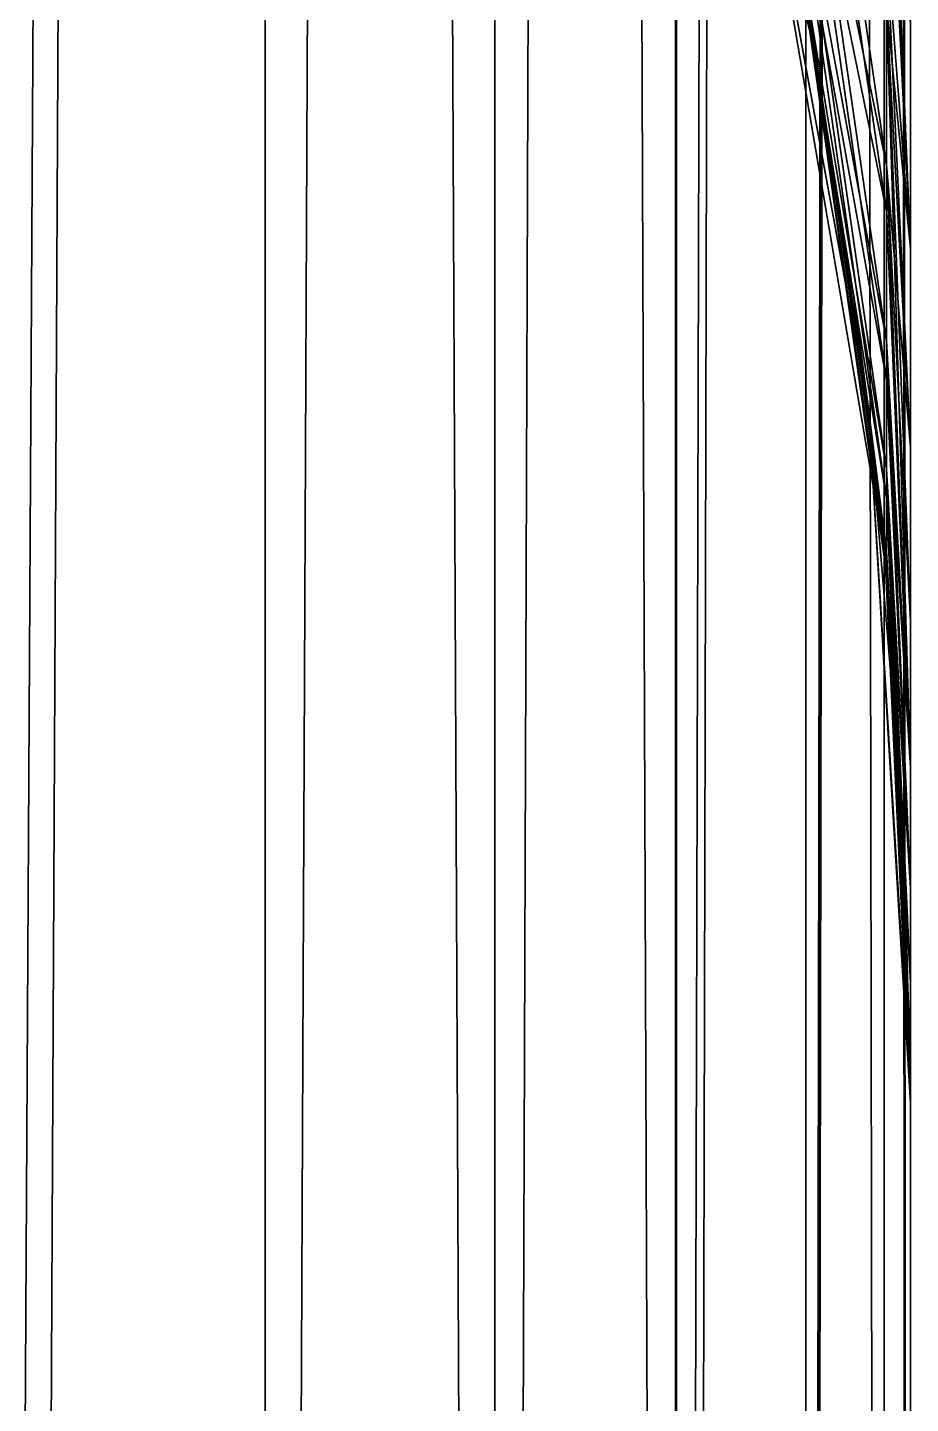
# Model space of a CAD drawing. Extents: x 207 to 387, y 94 to 160.
# Drawn here: x 340.9199 to 340.9543, y 156.1906 to 156.2444 of the extents above; entities that cross this region are included whole.
import ezdxf

# ---------------------------------------------------------------- set-up
doc = ezdxf.new("R2010")
doc.units = 0
doc.header["$LTSCALE"] = 2.54
doc.layers.get('0').update_dxf_attribs({"color": 13, "linetype": 'CONTINUOUS'})

# ---------------------------------------------------------------- blocks, each defined once
blk = doc.blocks.new('SP_05_ALTFIELD_CREDENZA_DW')
at = {"color": 0}
for p, q in [((45.739491, 3.937504, 75.600001), (45.739491, 1.968753, 75.600001)), ((45.739491, 3.937504, 75.600001), (45.739491, 1.968753, 75.600001)), ((45.739491, 3.937504, 80.775002), (45.739491, 1.687503, 80.775002)), ((45.739491, 3.937504, 80.775002), (45.739491, 1.687503, 80.775002)), ((45.748609, 3.937504, 75.53661), (45.748678, 1.811498, 75.53638)), ((45.748609, 3.937504, 75.53661), (45.748678, 1.811498, 75.53638)), ((45.740521, 3.813502, 75.578533), (45.740521, 2.061753, 75.578533)), ((45.740521, 3.813502, 75.578533), (45.740521, 2.061753, 75.578533)), ((45.740521, 1.811498, 80.79647), (45.740521, 3.813502, 80.79647)), ((45.740521, 1.811498, 80.79647), (45.740521, 3.813502, 80.79647)), ((45.743583, 3.813502, 75.557261), (45.743583, 1.811498, 75.557261)), ((45.743583, 3.813502, 75.557261), (45.743583, 1.811498, 75.557261)), ((45.743583, 1.811498, 80.817742), (45.743583, 3.813502, 80.817742)), ((45.743583, 1.811498, 80.817742), (45.743583, 3.813502, 80.817742)), ((45.748609, 1.687503, 80.838393), (45.748678, 3.813502, 80.838623)), ((45.748609, 1.687503, 80.838393), (45.748678, 3.813502, 80.838623)), ((45.755723, 3.813502, 75.51608), (45.755723, 1.811498, 75.51608)), ((45.755723, 3.813502, 75.51608), (45.755723, 1.811498, 75.51608)), ((45.755723, 1.811498, 80.858923), (45.755723, 3.813502, 80.858923)), ((45.755723, 1.811498, 80.858923), (45.755723, 3.813502, 80.858923)), ((45.764691, 3.813502, 75.496545), (45.764691, 1.811498, 75.496545)), ((45.764691, 3.813502, 75.496545), (45.764691, 1.811498, 75.496545)), ((45.764691, 1.811498, 80.878458), (45.764691, 3.813502, 80.878458)), ((45.764691, 1.811498, 80.878458), (45.764691, 3.813502, 80.878458)), ((45.739491, 3.486975, 79.791262), (45.739491, 3.487503, 79.762502)), ((45.739491, 3.487503, 79.762502), (45.739491, 3.487503, 79.565627)), ((45.739491, 3.487503, 79.565627), (45.739491, 3.487503, 76.809376)), ((45.739491, 3.487503, 76.809376), (45.739491, 3.487503, 76.612501)), ((45.739491, 3.487503, 76.612501), (45.739491, 3.486975, 76.583741)), ((45.739491, 3.486975, 79.791262), (45.739491, 3.487503, 79.762502)), ((45.741125, 3.460381, 79.762502), (45.739491, 3.487503, 79.762502)), ((45.739491, 3.487503, 76.809376), (45.739738, 3.476998, 76.74272)), ((45.739738, 3.476998, 76.67705), (45.739491, 3.487503, 76.612501)), ((45.739491, 3.487503, 76.809376), (45.739491, 3.487503, 76.612501)), ((45.740466, 3.46652, 76.874065), (45.739491, 3.487503, 76.809376)), ((45.739491, 3.487503, 76.809376), (45.739738, 3.476998, 76.74272)), ((45.739738, 3.476998, 76.67705), (45.739491, 3.487503, 76.612501)), ((45.741125, 3.460381, 76.612501), (45.739491, 3.487503, 76.612501)), ((45.739491, 3.487503, 79.565627), (45.739738, 3.476998, 79.632283)), ((45.740466, 3.46652, 79.500938), (45.739491, 3.487503, 79.565627)), ((45.740466, 3.46652, 76.874065), (45.739491, 3.487503, 76.809376)), ((45.739491, 3.487503, 79.565627), (45.739491, 3.487503, 76.809376)), ((45.740466, 3.46652, 79.500938), (45.739491, 3.487503, 79.565627)), ((45.739491, 3.487503, 79.565627), (45.739738, 3.476998, 79.632283)), ((45.739491, 3.487503, 79.762502), (45.739491, 3.487503, 79.565627)), ((45.739491, 3.487503, 79.762502), (45.739738, 3.476998, 79.697953)), ((45.741125, 3.460381, 79.762502), (45.739491, 3.487503, 79.762502)), ((45.739491, 3.487503, 79.762502), (45.739738, 3.476998, 79.697953)), ((45.739491, 3.487503, 76.612501), (45.740424, 3.466444, 76.582032)), ((45.739491, 3.487503, 76.612501), (45.739491, 3.486975, 76.583741)), ((45.741125, 3.460381, 76.612501), (45.739491, 3.487503, 76.612501)), ((45.739491, 3.487503, 76.612501), (45.740424, 3.466444, 76.582032)), ((45.739491, 3.485402, 79.819984), (45.739491, 3.486975, 79.791262)), ((45.739491, 3.486975, 76.583741), (45.739491, 3.485402, 76.555019)), ((45.739491, 3.486975, 79.791262), (45.740424, 3.46595, 79.803594)), ((45.741125, 3.460381, 79.762502), (45.739491, 3.486975, 79.791262)), ((45.741125, 3.460381, 79.762502), (45.739491, 3.486975, 79.791262)), ((45.739491, 3.485402, 79.819984), (45.739491, 3.486975, 79.791262)), ((45.739491, 3.486975, 79.791262), (45.740424, 3.46595, 79.803594)), ((45.739491, 3.486975, 76.583741), (45.739491, 3.485402, 76.555019)), ((45.739491, 3.486975, 76.583741), (45.740424, 3.466444, 76.582032)), ((45.739491, 3.486975, 76.583741), (45.740424, 3.466444, 76.582032)), ((45.739491, 3.482779, 79.848631), (45.739491, 3.485402, 79.819984)), ((45.739491, 3.485402, 76.555019), (45.739491, 3.482779, 76.526372)), ((45.739491, 3.482779, 79.848631), (45.739491, 3.485402, 79.819984)), ((45.740424, 3.46595, 79.803594), (45.739491, 3.485402, 79.819984)), ((45.740424, 3.46595, 79.803594), (45.739491, 3.485402, 79.819984)), ((45.739491, 3.485402, 76.555019), (45.740424, 3.463876, 76.54281)), ((45.739491, 3.485402, 76.555019), (45.739491, 3.482779, 76.526372)), ((45.739491, 3.485402, 76.555019), (45.740424, 3.463876, 76.54281)), ((45.739491, 3.479106, 79.877161), (45.739491, 3.482779, 79.848631)), ((45.739491, 3.482779, 76.526372), (45.739491, 3.479106, 76.497842)), ((45.739491, 3.482779, 79.848631), (45.740424, 3.46595, 79.803594)), ((45.739491, 3.482779, 79.848631), (45.740424, 3.462722, 79.843876)), ((45.739491, 3.482779, 79.848631), (45.740424, 3.46595, 79.803594)), ((45.739491, 3.482779, 79.848631), (45.740424, 3.462722, 79.843876)), ((45.739491, 3.479106, 79.877161), (45.739491, 3.482779, 79.848631)), ((45.739491, 3.482779, 76.526372), (45.739491, 3.479106, 76.497842)), ((45.740424, 3.463876, 76.54281), (45.739491, 3.482779, 76.526372)), ((45.740424, 3.463876, 76.54281), (45.739491, 3.482779, 76.526372)), ((45.739491, 3.474402, 79.90554), (45.739491, 3.479106, 79.877161)), ((45.739491, 3.479106, 76.497842), (45.739491, 3.474402, 76.469463)), ((45.739491, 3.479106, 79.877161), (45.740424, 3.457724, 79.881768)), ((45.739491, 3.474402, 79.90554), (45.739491, 3.479106, 79.877161)), ((45.739491, 3.479106, 79.877161), (45.740424, 3.457724, 79.881768)), ((45.739491, 3.479106, 76.497842), (45.739491, 3.474402, 76.469463)), ((45.739491, 3.479106, 76.497842), (45.740424, 3.459262, 76.503445)), ((45.739491, 3.479106, 76.497842), (45.740424, 3.459262, 76.503445)), ((45.739738, 3.476998, 76.67705), (45.739738, 3.476998, 76.74272)), ((45.739738, 3.476998, 76.74272), (45.740466, 3.46652, 76.874065)), ((45.740466, 3.46652, 76.67705), (45.739738, 3.476998, 76.67705)), ((45.739738, 3.476998, 79.632283), (45.740466, 3.46652, 79.500938)), ((45.739738, 3.476998, 79.632283), (45.739738, 3.476998, 79.697953)), ((45.739738, 3.476998, 79.697953), (45.740466, 3.46652, 79.697953)), ((45.739738, 3.476998, 76.67705), (45.739738, 3.476998, 76.74272)), ((45.740466, 3.46652, 76.67705), (45.739738, 3.476998, 76.67705)), ((45.741125, 3.460381, 76.612501), (45.739738, 3.476998, 76.67705)), ((45.739738, 3.476998, 76.74272), (45.740466, 3.46652, 76.874065)), ((45.741125, 3.460381, 76.612501), (45.739738, 3.476998, 76.67705)), ((45.739738, 3.476998, 79.632283), (45.740466, 3.46652, 79.500938)), ((45.739738, 3.476998, 79.632283), (45.739738, 3.476998, 79.697953)), ((45.739738, 3.476998, 79.697953), (45.741125, 3.460381, 79.762502)), ((45.739738, 3.476998, 79.697953), (45.740466, 3.46652, 79.697953)), ((45.739738, 3.476998, 79.697953), (45.741125, 3.460381, 79.762502)), ((45.739491, 3.468662, 79.933727), (45.739491, 3.474402, 79.90554)), ((45.739491, 3.474402, 76.469463), (45.739491, 3.468662, 76.441276)), ((45.739491, 3.474402, 79.90554), (45.740424, 3.450843, 79.919362)), ((45.739491, 3.468662, 79.933727), (45.739491, 3.474402, 79.90554)), ((45.739491, 3.474402, 79.90554), (45.740424, 3.450843, 79.919362)), ((45.739491, 3.474402, 76.469463), (45.740424, 3.444636, 76.428422)), ((45.739491, 3.474402, 76.469463), (45.739491, 3.468662, 76.441276)), ((45.739491, 3.474402, 76.469463), (45.740424, 3.452677, 76.464715)), ((45.739491, 3.474402, 76.469463), (45.740424, 3.444636, 76.428422)), ((45.739491, 3.474402, 76.469463), (45.740424, 3.452677, 76.464715)), ((45.739491, 3.461892, 79.961687), (45.739491, 3.468662, 79.933727)), ((45.739491, 3.468662, 76.441276), (45.739491, 3.461892, 76.413316)), ((45.739491, 3.461892, 79.961687), (45.739491, 3.468662, 79.933727)), ((45.740424, 3.450843, 79.919362), (45.739491, 3.468662, 79.933727)), ((45.740424, 3.450843, 79.919362), (45.739491, 3.468662, 79.933727)), ((45.740424, 3.444636, 76.428422), (45.739491, 3.468662, 76.441276)), ((45.740424, 3.444636, 76.428422), (45.739491, 3.468662, 76.441276)), ((45.739491, 3.468662, 76.441276), (45.739491, 3.461892, 76.413316)), ((45.740466, 3.46652, 76.874065), (45.740466, 3.46652, 76.67705)), ((45.740466, 3.46652, 79.697953), (45.740466, 3.46652, 79.500938)), ((45.740466, 3.46652, 76.874065), (45.740466, 3.46652, 76.67705)), ((45.740466, 3.46652, 76.874065), (45.741702, 3.456048, 76.74272)), ((45.741702, 3.456048, 76.67705), (45.740466, 3.46652, 76.67705)), ((45.740466, 3.46652, 76.874065), (45.743418, 3.445646, 76.874065)), ((45.740466, 3.46652, 76.874065), (45.741702, 3.456048, 76.74272)), ((45.740466, 3.46652, 76.874065), (45.743418, 3.445646, 76.874065)), ((45.740466, 3.46652, 76.874065), (45.740466, 3.46652, 79.500938)), ((45.740466, 3.46652, 79.500938), (45.743418, 3.445646, 79.500938)), ((45.741702, 3.456048, 79.632283), (45.740466, 3.46652, 79.500938)), ((45.740466, 3.46652, 79.697953), (45.740466, 3.46652, 79.500938)), ((45.740466, 3.46652, 79.697953), (45.741702, 3.456048, 79.697953)), ((45.741702, 3.456048, 79.632283), (45.740466, 3.46652, 79.500938)), ((45.740466, 3.46652, 79.500938), (45.743418, 3.445646, 79.500938)), ((45.740466, 3.46652, 76.67705), (45.741125, 3.460381, 76.612501)), ((45.741702, 3.456048, 76.67705), (45.740466, 3.46652, 76.67705)), ((45.740466, 3.46652, 76.67705), (45.741125, 3.460381, 76.612501)), ((45.740466, 3.46652, 76.874065), (45.740466, 3.46652, 79.500938)), ((45.741125, 3.460381, 79.762502), (45.740466, 3.46652, 79.697953)), ((45.741125, 3.460381, 79.762502), (45.740466, 3.46652, 79.697953)), ((45.740466, 3.46652, 79.697953), (45.741702, 3.456048, 79.697953)), ((45.740424, 3.463876, 76.54281), (45.740424, 3.466444, 76.582032)), ((45.740424, 3.466444, 76.582032), (45.743707, 3.443565, 76.582941)), ((45.740424, 3.466444, 76.582032), (45.746027, 3.433657, 76.612501)), ((45.740424, 3.466444, 76.582032), (45.743707, 3.443565, 76.582941)), ((45.740424, 3.466444, 76.582032), (45.741125, 3.460381, 76.612501)), ((45.740424, 3.466444, 76.582032), (45.746027, 3.433657, 76.612501)), ((45.740424, 3.463876, 76.54281), (45.740424, 3.466444, 76.582032)), ((45.740424, 3.466444, 76.582032), (45.741125, 3.460381, 76.612501)), ((45.743707, 3.443084, 79.802368), (45.740424, 3.46595, 79.803594)), ((45.740424, 3.46595, 79.803594), (45.740424, 3.462722, 79.843876)), ((45.743707, 3.443084, 79.802368), (45.740424, 3.46595, 79.803594)), ((45.741125, 3.460381, 79.762502), (45.740424, 3.46595, 79.803594)), ((45.741125, 3.460381, 79.762502), (45.740424, 3.46595, 79.803594)), ((45.740424, 3.46595, 79.803594), (45.740424, 3.462722, 79.843876)), ((45.740424, 3.459262, 76.503445), (45.740424, 3.463876, 76.54281)), ((45.740424, 3.463876, 76.54281), (45.743707, 3.441073, 76.544891)), ((45.740424, 3.463876, 76.54281), (45.743707, 3.441073, 76.544891)), ((45.740424, 3.459262, 76.503445), (45.740424, 3.463876, 76.54281)), ((45.740424, 3.462722, 79.843876), (45.743707, 3.439953, 79.841445)), ((45.740424, 3.462722, 79.843876), (45.743707, 3.439953, 79.841445)), ((45.740424, 3.462722, 79.843876), (45.740424, 3.457724, 79.881768)), ((45.740424, 3.462722, 79.843876), (45.740424, 3.457724, 79.881768)), ((45.739491, 3.454112, 79.98938), (45.739491, 3.461892, 79.961687)), ((45.739491, 3.461892, 76.413316), (45.739491, 3.454112, 76.385623)), ((45.739491, 3.461892, 79.961687), (45.740424, 3.442096, 79.956568)), ((45.739491, 3.461892, 79.961687), (45.740424, 3.442096, 79.956568)), ((45.739491, 3.454112, 79.98938), (45.739491, 3.461892, 79.961687)), ((45.739491, 3.461892, 76.413316), (45.739491, 3.454112, 76.385623)), ((45.739491, 3.461892, 76.413316), (45.740424, 3.444636, 76.428422)), ((45.739491, 3.461892, 76.413316), (45.740424, 3.444636, 76.428422)), ((45.743707, 3.443084, 79.802368), (45.741125, 3.460381, 79.762502)), ((45.743707, 3.443084, 79.802368), (45.741125, 3.460381, 79.762502)), ((45.746027, 3.433657, 79.762502), (45.741125, 3.460381, 79.762502)), ((45.741125, 3.460381, 76.612501), (45.741702, 3.456048, 76.67705)), ((45.743418, 3.445646, 76.67705), (45.741125, 3.460381, 76.612501)), ((45.743418, 3.445646, 76.67705), (45.741125, 3.460381, 76.612501)), ((45.746027, 3.433657, 76.612501), (45.741125, 3.460381, 76.612501)), ((45.741125, 3.460381, 76.612501), (45.741702, 3.456048, 76.67705)), ((45.741125, 3.460381, 79.762502), (45.743418, 3.445646, 79.697953)), ((45.741702, 3.456048, 79.697953), (45.741125, 3.460381, 79.762502)), ((45.741702, 3.456048, 79.697953), (45.741125, 3.460381, 79.762502)), ((45.746027, 3.433657, 79.762502), (45.741125, 3.460381, 79.762502)), ((45.741125, 3.460381, 79.762502), (45.743418, 3.445646, 79.697953)), ((45.746027, 3.433657, 76.612501), (45.741125, 3.460381, 76.612501)), ((45.740424, 3.452677, 76.464715), (45.740424, 3.459262, 76.503445)), ((45.740424, 3.459262, 76.503445), (45.743707, 3.436589, 76.506703)), ((45.740424, 3.459262, 76.503445), (45.743707, 3.436589, 76.506703)), ((45.740424, 3.452677, 76.464715), (45.740424, 3.459262, 76.503445)), ((45.740424, 3.457724, 79.881768), (45.743707, 3.435099, 79.878205)), ((45.740424, 3.457724, 79.881768), (45.743707, 3.435099, 79.878205)), ((45.740424, 3.457724, 79.881768), (45.740424, 3.450843, 79.919362)), ((45.740424, 3.457724, 79.881768), (45.740424, 3.450843, 79.919362)), ((45.741702, 3.456048, 76.67705), (45.741702, 3.456048, 76.74272)), ((45.741702, 3.456048, 76.74272), (45.743418, 3.445646, 76.874065)), ((45.743418, 3.445646, 76.67705), (45.741702, 3.456048, 76.67705)), ((45.741702, 3.456048, 76.67705), (45.741702, 3.456048, 76.74272)), ((45.741702, 3.456048, 76.74272), (45.743418, 3.445646, 76.874065)), ((45.741702, 3.456048, 79.697953), (45.741702, 3.456048, 79.632283)), ((45.743418, 3.445646, 79.500938), (45.741702, 3.456048, 79.632283)), ((45.741702, 3.456048, 79.697953), (45.741702, 3.456048, 79.632283)), ((45.741702, 3.456048, 79.697953), (45.743418, 3.445646, 79.697953)), ((45.743418, 3.445646, 79.500938), (45.741702, 3.456048, 79.632283)), ((45.743418, 3.445646, 76.67705), (45.741702, 3.456048, 76.67705)), ((45.741702, 3.456048, 79.697953), (45.743418, 3.445646, 79.697953)), ((45.739491, 3.445323, 80.01677), (45.739491, 3.454112, 79.98938)), ((45.739491, 3.454112, 76.385623), (45.739491, 3.445323, 76.358233)), ((45.739491, 3.454112, 79.98938), (45.740424, 3.431508, 79.993293)), ((45.739491, 3.445323, 80.01677), (45.739491, 3.454112, 79.98938)), ((45.739491, 3.454112, 79.98938), (45.740424, 3.431508, 79.993293)), ((45.739491, 3.454112, 76.385623), (45.739491, 3.445323, 76.358233)), ((45.739491, 3.454112, 76.385623), (45.740424, 3.434845, 76.392559)), ((45.739491, 3.454112, 76.385623), (45.740424, 3.434845, 76.392559)), ((45.740424, 3.444636, 76.428422), (45.740424, 3.452677, 76.464715)), ((45.740424, 3.452677, 76.464715), (45.743707, 3.43021, 76.469126)), ((45.740424, 3.452677, 76.464715), (45.743707, 3.43021, 76.469126)), ((45.740424, 3.444636, 76.428422), (45.740424, 3.452677, 76.464715)), ((45.740424, 3.450843, 79.919362), (45.743707, 3.428425, 79.914679)), ((45.740424, 3.450843, 79.919362), (45.743707, 3.428425, 79.914679)), ((45.740424, 3.450843, 79.919362), (45.740424, 3.442096, 79.956568)), ((45.740424, 3.450843, 79.919362), (45.740424, 3.442096, 79.956568)), ((45.743418, 3.445646, 76.874065), (45.743418, 3.445646, 76.67705)), ((45.743418, 3.445646, 79.500938), (45.743418, 3.445646, 76.874065)), ((45.743418, 3.445646, 79.697953), (45.743418, 3.445646, 79.500938)), ((45.743418, 3.445646, 76.874065), (45.743418, 3.445646, 76.67705)), ((45.743418, 3.445646, 76.874065), (45.745684, 3.435051, 76.74272)), ((45.743418, 3.445646, 76.67705), (45.746027, 3.433657, 76.612501)), ((45.743418, 3.445646, 76.874065), (45.748472, 3.424572, 76.874065)), ((45.743418, 3.445646, 76.874065), (45.745684, 3.435051, 76.74272)), ((45.743418, 3.445646, 79.500938), (45.743418, 3.445646, 76.874065)), ((45.743418, 3.445646, 79.500938), (45.748472, 3.424572, 79.500938)), ((45.743418, 3.445646, 76.874065), (45.748472, 3.424572, 76.874065)), ((45.743418, 3.445646, 79.697953), (45.743418, 3.445646, 79.500938)), ((45.743418, 3.445646, 79.697953), (45.746027, 3.433657, 79.762502)), ((45.745684, 3.435051, 79.632283), (45.743418, 3.445646, 79.500938)), ((45.745684, 3.435051, 79.632283), (45.743418, 3.445646, 79.500938)), ((45.743418, 3.445646, 79.500938), (45.748472, 3.424572, 79.500938)), ((45.743418, 3.445646, 76.67705), (45.746027, 3.433657, 76.612501)), ((45.743418, 3.445646, 79.697953), (45.746027, 3.433657, 79.762502))]:
    blk.add_line(p, q, dxfattribs=at)
at = {"color": 18}
mesh = blk.add_polyface(dxfattribs=at)
corners = [(45.740521, 2.061753, 75.578533), (45.739491, 3.937504, 75.600001), (45.739491, 1.968753, 75.600001), (45.740521, 3.813502, 75.578533)]
mesh.append_faces([[corners[k] for k in face] for face in [(0, 1, 2), (1, 0, 3)]], dxfattribs={"vtx0": -1, "color": 18})
mesh = blk.add_polyface(dxfattribs=at)
corners = [(45.739491, 1.687503, 75.825001), (45.739491, 1.687503, 75.600001), (45.739491, 1.968753, 75.600001), (45.739491, 2.515907, 75.825001), (45.739491, 3.937504, 75.600001), (45.739491, 2.700003, 75.825001), (45.739491, 2.72876, 75.825527), (45.739491, 2.757483, 75.827103), (45.739491, 2.786129, 75.829726), (45.739491, 2.81466, 75.833392), (45.739491, 2.843039, 75.838103), (45.739491, 2.871225, 75.843843), (45.739491, 2.899186, 75.850606), (45.739491, 2.926878, 75.85839), (45.739491, 2.954268, 75.867179), (45.739491, 2.981322, 75.876963), (45.739491, 3.007998, 75.88773), (45.739491, 3.034263, 75.899461), (45.739491, 3.06008, 75.912144), (45.739491, 1.687503, 80.775002), (45.739491, 1.642302, 80.549178), (45.739491, 1.687503, 80.550002), (45.739491, 2.515907, 80.550002), (45.739491, 3.937504, 80.775002), (45.739491, 2.700003, 80.550002), (45.739491, 2.72876, 80.549476), (45.739491, 2.757483, 80.5479), (45.739491, 2.786129, 80.545277), (45.739491, 2.81466, 80.541611), (45.739491, 2.843039, 80.5369), (45.739491, 2.871225, 80.53116), (45.739491, 2.899186, 80.524397), (45.739491, 2.926878, 80.516613), (45.739491, 2.954268, 80.507824), (45.739491, 2.981322, 80.49804), (45.739491, 3.007998, 80.487273), (45.739491, 3.034263, 80.475542)]
mesh.append_faces([[corners[k] for k in face] for face in [(0, 2, 3), (3, 4, 5), (5, 4, 6), (6, 4, 7), (7, 4, 8), (8, 4, 9), (9, 4, 10), (10, 4, 11), (11, 4, 12), (12, 4, 13), (13, 4, 14), (14, 4, 15), (15, 4, 16), (16, 4, 17), (17, 4, 18), (19, 22, 23)]], dxfattribs={"vtx0": -1, "vtx1": -1, "color": 18})
mesh.append_faces([[corners[k] for k in face] for face in [(0, 1, 2), (3, 2, 4), (19, 20, 21), (19, 21, 22), (23, 22, 24), (23, 24, 25), (23, 25, 26), (23, 26, 27), (23, 27, 28), (23, 28, 29), (23, 29, 30), (23, 30, 31), (23, 31, 32), (23, 32, 33), (23, 33, 34), (23, 34, 35), (23, 35, 36)]], dxfattribs={"vtx0": -1, "vtx2": -1, "color": 18})
mesh = blk.add_polyface(dxfattribs=at)
corners = [(45.739491, 3.06008, 75.912144), (45.739491, 3.937504, 75.600001), (45.739491, 3.085418, 75.925763), (45.739491, 3.11024, 75.940296), (45.739491, 3.13452, 75.955728), (45.739491, 3.158216, 75.972036), (45.739491, 3.181301, 75.989199), (45.739491, 3.20374, 76.007193), (45.739491, 3.225514, 76.025993), (45.739491, 3.246587, 76.045576), (45.739491, 3.266925, 76.065918), (45.739491, 3.286509, 76.086988), (45.739491, 3.305309, 76.108758), (45.739491, 3.323306, 76.131201), (45.739491, 3.340465, 76.154289), (45.739491, 3.356773, 76.177985), (45.739491, 3.372209, 76.202262), (45.739491, 3.386738, 76.227084), (45.739491, 3.937504, 80.775002), (45.739491, 3.034263, 80.475542), (45.739491, 3.06008, 80.462859), (45.739491, 3.085418, 80.44924), (45.739491, 3.11024, 80.434707), (45.739491, 3.13452, 80.419275), (45.739491, 3.158216, 80.402967), (45.739491, 3.181301, 80.385804), (45.739491, 3.20374, 80.36781), (45.739491, 3.225514, 80.34901), (45.739491, 3.246587, 80.329427), (45.739491, 3.266925, 80.309085), (45.739491, 3.286509, 80.288015), (45.739491, 3.305309, 80.266245), (45.739491, 3.323306, 80.243802), (45.739491, 3.340465, 80.220714), (45.739491, 3.356773, 80.197018), (45.739491, 3.372209, 80.172741)]
mesh.append_faces([[corners[k] for k in face] for face in [(0, 1, 2), (2, 1, 3), (3, 1, 4), (4, 1, 5), (5, 1, 6), (6, 1, 7), (7, 1, 8), (8, 1, 9), (9, 1, 10), (10, 1, 11), (11, 1, 12), (12, 1, 13), (13, 1, 14), (14, 1, 15), (15, 1, 16), (16, 1, 17)]], dxfattribs={"vtx0": -1, "vtx1": -1, "color": 18})
mesh.append_faces([[corners[k] for k in face] for face in [(18, 19, 20), (18, 20, 21), (18, 21, 22), (18, 22, 23), (18, 23, 24), (18, 24, 25), (18, 25, 26), (18, 26, 27), (18, 27, 28), (18, 28, 29), (18, 29, 30), (18, 30, 31), (18, 31, 32), (18, 32, 33), (18, 33, 34), (18, 34, 35)]], dxfattribs={"vtx0": -1, "vtx2": -1, "color": 18})
mesh = blk.add_polyface(dxfattribs=at)
corners = [(45.739491, 3.386738, 76.227084), (45.739491, 3.937504, 75.600001), (45.739491, 3.400354, 76.252425), (45.739491, 3.413044, 76.278242), (45.739491, 3.424772, 76.304507), (45.739491, 3.435538, 76.331183), (45.739491, 3.445323, 76.358233), (45.739491, 3.454112, 76.385623), (45.739491, 3.461892, 76.413316), (45.739491, 3.468662, 76.441276), (45.739491, 3.474402, 76.469463), (45.739491, 3.479106, 76.497842), (45.739491, 3.482779, 76.526372), (45.739491, 3.485402, 76.555019), (45.739491, 3.486975, 76.583741), (45.739491, 3.487503, 76.612501), (45.739491, 3.487503, 76.809376), (45.739491, 3.487503, 79.565627), (45.739491, 3.487503, 79.762502), (45.739491, 3.937504, 80.775002), (45.739491, 3.372209, 80.172741), (45.739491, 3.386738, 80.147919), (45.739491, 3.400354, 80.122578), (45.739491, 3.413044, 80.096761), (45.739491, 3.424772, 80.070496), (45.739491, 3.435538, 80.04382), (45.739491, 3.445323, 80.01677), (45.739491, 3.454112, 79.98938), (45.739491, 3.461892, 79.961687), (45.739491, 3.468662, 79.933727), (45.739491, 3.474402, 79.90554), (45.739491, 3.479106, 79.877161), (45.739491, 3.482779, 79.848631), (45.739491, 3.485402, 79.819984), (45.739491, 3.486975, 79.791262)]
mesh.append_faces([[corners[k] for k in face] for face in [(0, 1, 2), (2, 1, 3), (3, 1, 4), (4, 1, 5), (5, 1, 6), (6, 1, 7), (7, 1, 8), (8, 1, 9), (9, 1, 10), (10, 1, 11), (11, 1, 12), (12, 1, 13), (13, 1, 14), (14, 1, 15), (15, 1, 16), (16, 1, 17), (17, 1, 18), (19, 18, 1)]], dxfattribs={"vtx0": -1, "vtx1": -1, "color": 18})
mesh.append_faces([[corners[k] for k in face] for face in [(19, 20, 21), (19, 21, 22), (19, 22, 23), (19, 23, 24), (19, 24, 25), (19, 25, 26), (19, 26, 27), (19, 27, 28), (19, 28, 29), (19, 29, 30), (19, 30, 31), (19, 31, 32), (19, 32, 33), (19, 33, 34), (19, 34, 18)]], dxfattribs={"vtx0": -1, "vtx2": -1, "color": 18})
mesh = blk.add_polyface(dxfattribs=at)
corners = [(45.739491, 3.937504, 80.775002), (45.740521, 1.811498, 80.79647), (45.739491, 1.687503, 80.775002), (45.740521, 3.813502, 80.79647)]
mesh.append_faces([[corners[k] for k in face] for face in [(0, 1, 2), (1, 0, 3)]], dxfattribs={"vtx0": -1, "color": 18})
mesh = blk.add_polyface(dxfattribs=at)
corners = [(45.748678, 1.811498, 75.53638), (45.743583, 1.811498, 75.557261), (45.748609, 1.687503, 75.53661), (45.748609, 3.937504, 75.53661), (45.743583, 3.813502, 75.557261)]
mesh.append_faces([[corners[k] for k in face] for face in [(0, 1, 2), (1, 3, 4)]], dxfattribs={"vtx0": -1, "color": 18})
mesh.append_faces([[corners[k] for k in face] for face in [(1, 0, 3)]], dxfattribs={"vtx0": -1, "vtx2": -1, "color": 18})
mesh = blk.add_polyface(dxfattribs=at)
corners = [(45.743583, 1.811498, 80.817742), (45.748678, 3.813502, 80.838623), (45.748609, 1.687503, 80.838393), (45.743583, 3.813502, 80.817742), (45.748609, 3.937504, 80.838393)]
mesh.append_faces([[corners[k] for k in face] for face in [(0, 1, 2), (1, 3, 4)]], dxfattribs={"vtx0": -1, "color": 18})
mesh.append_faces([[corners[k] for k in face] for face in [(1, 0, 3)]], dxfattribs={"vtx0": -1, "vtx2": -1, "color": 18})
mesh = blk.add_polyface(dxfattribs=at)
corners = [(45.755723, 3.813502, 75.51608), (45.748678, 1.811498, 75.53638), (45.755723, 1.811498, 75.51608), (45.748609, 3.937504, 75.53661)]
mesh.append_faces([[corners[k] for k in face] for face in [(0, 1, 2), (1, 0, 3)]], dxfattribs={"vtx0": -1, "color": 18})
mesh = blk.add_polyface(dxfattribs=at)
corners = [(45.7758, 1.811498, 75.477446), (45.764691, 1.811498, 75.496545), (45.77521, 1.687503, 75.478359), (45.77521, 3.937504, 75.478359), (45.764691, 3.813502, 75.496545)]
mesh.append_faces([[corners[k] for k in face] for face in [(0, 1, 2), (1, 3, 4)]], dxfattribs={"vtx0": -1, "color": 18})
mesh.append_faces([[corners[k] for k in face] for face in [(1, 0, 3)]], dxfattribs={"vtx0": -1, "vtx2": -1, "color": 18})
mesh = blk.add_polyface(dxfattribs=at)
corners = [(45.764691, 1.811498, 80.878458), (45.7758, 3.813502, 80.897557), (45.77521, 1.687503, 80.896644), (45.764691, 3.813502, 80.878458), (45.77521, 3.937504, 80.896644)]
mesh.append_faces([[corners[k] for k in face] for face in [(0, 1, 2), (1, 3, 4)]], dxfattribs={"vtx0": -1, "color": 18})
mesh.append_faces([[corners[k] for k in face] for face in [(1, 0, 3)]], dxfattribs={"vtx0": -1, "vtx2": -1, "color": 18})
mesh = blk.add_polyface(dxfattribs=at)
corners = [(45.743583, 3.813502, 75.557261), (45.740521, 1.811498, 75.578533), (45.743583, 1.811498, 75.557261), (45.740521, 1.936625, 75.578533), (45.740521, 2.061753, 75.578533), (45.740521, 3.813502, 75.578533)]
mesh.append_faces([[corners[k] for k in face] for face in [(0, 1, 2), (4, 0, 5)]], dxfattribs={"vtx0": -1, "color": 18})
mesh.append_faces([[corners[k] for k in face] for face in [(1, 0, 3), (3, 0, 4)]], dxfattribs={"vtx0": -1, "vtx1": -1, "color": 18})
mesh = blk.add_polyface(dxfattribs=at)
corners = [(45.740521, 3.813502, 80.79647), (45.743583, 1.811498, 80.817742), (45.740521, 1.811498, 80.79647), (45.743583, 3.813502, 80.817742)]
mesh.append_faces([[corners[k] for k in face] for face in [(0, 1, 2), (1, 0, 3)]], dxfattribs={"vtx0": -1, "color": 18})
mesh = blk.add_polyface(dxfattribs=at)
corners = [(45.748678, 3.813502, 80.838623), (45.755723, 1.811498, 80.858923), (45.748609, 1.687503, 80.838393), (45.755723, 3.813502, 80.858923)]
mesh.append_faces([[corners[k] for k in face] for face in [(0, 1, 2), (1, 0, 3)]], dxfattribs={"vtx0": -1, "color": 18})
mesh = blk.add_polyface(dxfattribs=at)
corners = [(45.764691, 3.813502, 75.496545), (45.755723, 1.811498, 75.51608), (45.764691, 1.811498, 75.496545), (45.755723, 3.813502, 75.51608)]
mesh.append_faces([[corners[k] for k in face] for face in [(0, 1, 2), (1, 0, 3)]], dxfattribs={"vtx0": -1, "color": 18})
mesh = blk.add_polyface(dxfattribs=at)
corners = [(45.755723, 3.813502, 80.858923), (45.764691, 1.811498, 80.878458), (45.755723, 1.811498, 80.858923), (45.764691, 3.813502, 80.878458)]
mesh.append_faces([[corners[k] for k in face] for face in [(0, 1, 2), (1, 0, 3)]], dxfattribs={"vtx0": -1, "color": 18})
mesh = blk.add_polyface(dxfattribs=at)
corners = [(45.739491, 3.487503, 79.762502), (45.739491, 3.486975, 79.791262), (45.741125, 3.460381, 79.762502)]
mesh.append_faces([[corners[k] for k in face] for face in [(0, 1, 2)]], dxfattribs={"color": 18})
mesh = blk.add_polyface(dxfattribs=at)
corners = [(45.739491, 3.487503, 76.612501), (45.739738, 3.476998, 76.74272), (45.739738, 3.476998, 76.67705), (45.739491, 3.487503, 76.809376)]
mesh.append_faces([[corners[k] for k in face] for face in [(0, 1, 2), (1, 0, 3)]], dxfattribs={"vtx0": -1, "color": 18})
mesh = blk.add_polyface(dxfattribs=at)
corners = [(45.739491, 3.487503, 76.809376), (45.740466, 3.46652, 76.874065), (45.739738, 3.476998, 76.74272)]
mesh.append_faces([[corners[k] for k in face] for face in [(0, 1, 2)]], dxfattribs={"color": 18})
mesh = blk.add_polyface(dxfattribs=at)
corners = [(45.739491, 3.487503, 76.612501), (45.739738, 3.476998, 76.67705), (45.741125, 3.460381, 76.612501)]
mesh.append_faces([[corners[k] for k in face] for face in [(0, 1, 2)]], dxfattribs={"color": 18})
mesh = blk.add_polyface(dxfattribs=at)
corners = [(45.739491, 3.487503, 79.565627), (45.739738, 3.476998, 79.632283), (45.740466, 3.46652, 79.500938)]
mesh.append_faces([[corners[k] for k in face] for face in [(0, 1, 2)]], dxfattribs={"color": 18})
mesh = blk.add_polyface(dxfattribs=at)
corners = [(45.739491, 3.487503, 76.809376), (45.740466, 3.46652, 79.500938), (45.740466, 3.46652, 76.874065), (45.739491, 3.487503, 79.565627)]
mesh.append_faces([[corners[k] for k in face] for face in [(0, 1, 2), (1, 0, 3)]], dxfattribs={"vtx0": -1, "color": 18})
mesh = blk.add_polyface(dxfattribs=at)
corners = [(45.739491, 3.487503, 79.565627), (45.739738, 3.476998, 79.697953), (45.739738, 3.476998, 79.632283), (45.739491, 3.487503, 79.762502)]
mesh.append_faces([[corners[k] for k in face] for face in [(0, 1, 2), (1, 0, 3)]], dxfattribs={"vtx0": -1, "color": 18})
mesh = blk.add_polyface(dxfattribs=at)
corners = [(45.739491, 3.487503, 79.762502), (45.741125, 3.460381, 79.762502), (45.739738, 3.476998, 79.697953)]
mesh.append_faces([[corners[k] for k in face] for face in [(0, 1, 2)]], dxfattribs={"color": 18})
mesh = blk.add_polyface(dxfattribs=at)
corners = [(45.739491, 3.487503, 76.612501), (45.740424, 3.466444, 76.582032), (45.739491, 3.486975, 76.583741)]
mesh.append_faces([[corners[k] for k in face] for face in [(0, 1, 2)]], dxfattribs={"color": 18})
mesh = blk.add_polyface(dxfattribs=at)
corners = [(45.739491, 3.487503, 76.612501), (45.741125, 3.460381, 76.612501), (45.740424, 3.466444, 76.582032)]
mesh.append_faces([[corners[k] for k in face] for face in [(0, 1, 2)]], dxfattribs={"color": 18})
mesh = blk.add_polyface(dxfattribs=at)
corners = [(45.739491, 3.486975, 79.791262), (45.740424, 3.46595, 79.803594), (45.741125, 3.460381, 79.762502)]
mesh.append_faces([[corners[k] for k in face] for face in [(0, 1, 2)]], dxfattribs={"color": 18})
mesh = blk.add_polyface(dxfattribs=at)
corners = [(45.739491, 3.486975, 79.791262), (45.739491, 3.485402, 79.819984), (45.740424, 3.46595, 79.803594)]
mesh.append_faces([[corners[k] for k in face] for face in [(0, 1, 2)]], dxfattribs={"color": 18})
mesh = blk.add_polyface(dxfattribs=at)
corners = [(45.739491, 3.485402, 76.555019), (45.740424, 3.466444, 76.582032), (45.740424, 3.463876, 76.54281), (45.739491, 3.486975, 76.583741)]
mesh.append_faces([[corners[k] for k in face] for face in [(0, 1, 2), (1, 0, 3)]], dxfattribs={"vtx0": -1, "color": 18})
mesh = blk.add_polyface(dxfattribs=at)
corners = [(45.739491, 3.485402, 79.819984), (45.739491, 3.482779, 79.848631), (45.740424, 3.46595, 79.803594)]
mesh.append_faces([[corners[k] for k in face] for face in [(0, 1, 2)]], dxfattribs={"color": 18})
mesh = blk.add_polyface(dxfattribs=at)
corners = [(45.739491, 3.485402, 76.555019), (45.740424, 3.463876, 76.54281), (45.739491, 3.482779, 76.526372)]
mesh.append_faces([[corners[k] for k in face] for face in [(0, 1, 2)]], dxfattribs={"color": 18})
mesh = blk.add_polyface(dxfattribs=at)
corners = [(45.739491, 3.482779, 79.848631), (45.740424, 3.462722, 79.843876), (45.740424, 3.46595, 79.803594)]
mesh.append_faces([[corners[k] for k in face] for face in [(0, 1, 2)]], dxfattribs={"color": 18})
mesh = blk.add_polyface(dxfattribs=at)
corners = [(45.740424, 3.462722, 79.843876), (45.739491, 3.479106, 79.877161), (45.740424, 3.457724, 79.881768), (45.739491, 3.482779, 79.848631)]
mesh.append_faces([[corners[k] for k in face] for face in [(0, 1, 2), (1, 0, 3)]], dxfattribs={"vtx0": -1, "color": 18})
mesh = blk.add_polyface(dxfattribs=at)
corners = [(45.739491, 3.479106, 76.497842), (45.740424, 3.463876, 76.54281), (45.740424, 3.459262, 76.503445), (45.739491, 3.482779, 76.526372)]
mesh.append_faces([[corners[k] for k in face] for face in [(0, 1, 2), (1, 0, 3)]], dxfattribs={"vtx0": -1, "color": 18})
mesh = blk.add_polyface(dxfattribs=at)
corners = [(45.740424, 3.457724, 79.881768), (45.739491, 3.474402, 79.90554), (45.740424, 3.450843, 79.919362), (45.739491, 3.479106, 79.877161)]
mesh.append_faces([[corners[k] for k in face] for face in [(0, 1, 2), (1, 0, 3)]], dxfattribs={"vtx0": -1, "color": 18})
mesh = blk.add_polyface(dxfattribs=at)
corners = [(45.739491, 3.474402, 76.469463), (45.740424, 3.459262, 76.503445), (45.740424, 3.452677, 76.464715), (45.739491, 3.479106, 76.497842)]
mesh.append_faces([[corners[k] for k in face] for face in [(0, 1, 2), (1, 0, 3)]], dxfattribs={"vtx0": -1, "color": 18})
mesh = blk.add_polyface(dxfattribs=at)
corners = [(45.739738, 3.476998, 76.67705), (45.740466, 3.46652, 76.874065), (45.740466, 3.46652, 76.67705), (45.739738, 3.476998, 76.74272)]
mesh.append_faces([[corners[k] for k in face] for face in [(0, 1, 2), (1, 0, 3)]], dxfattribs={"vtx0": -1, "color": 18})
mesh = blk.add_polyface(dxfattribs=at)
corners = [(45.739738, 3.476998, 79.632283), (45.740466, 3.46652, 79.697953), (45.740466, 3.46652, 79.500938), (45.739738, 3.476998, 79.697953)]
mesh.append_faces([[corners[k] for k in face] for face in [(0, 1, 2), (1, 0, 3)]], dxfattribs={"vtx0": -1, "color": 18})
mesh = blk.add_polyface(dxfattribs=at)
corners = [(45.739738, 3.476998, 76.67705), (45.740466, 3.46652, 76.67705), (45.741125, 3.460381, 76.612501)]
mesh.append_faces([[corners[k] for k in face] for face in [(0, 1, 2)]], dxfattribs={"color": 18})
mesh = blk.add_polyface(dxfattribs=at)
corners = [(45.739738, 3.476998, 79.697953), (45.741125, 3.460381, 79.762502), (45.740466, 3.46652, 79.697953)]
mesh.append_faces([[corners[k] for k in face] for face in [(0, 1, 2)]], dxfattribs={"color": 18})
mesh = blk.add_polyface(dxfattribs=at)
corners = [(45.739491, 3.474402, 79.90554), (45.739491, 3.468662, 79.933727), (45.740424, 3.450843, 79.919362)]
mesh.append_faces([[corners[k] for k in face] for face in [(0, 1, 2)]], dxfattribs={"color": 18})
mesh = blk.add_polyface(dxfattribs=at)
corners = [(45.739491, 3.474402, 76.469463), (45.740424, 3.444636, 76.428422), (45.739491, 3.468662, 76.441276)]
mesh.append_faces([[corners[k] for k in face] for face in [(0, 1, 2)]], dxfattribs={"color": 18})
mesh = blk.add_polyface(dxfattribs=at)
corners = [(45.739491, 3.474402, 76.469463), (45.740424, 3.452677, 76.464715), (45.740424, 3.444636, 76.428422)]
mesh.append_faces([[corners[k] for k in face] for face in [(0, 1, 2)]], dxfattribs={"color": 18})
mesh = blk.add_polyface(dxfattribs=at)
corners = [(45.740424, 3.450843, 79.919362), (45.739491, 3.461892, 79.961687), (45.740424, 3.442096, 79.956568), (45.739491, 3.468662, 79.933727)]
mesh.append_faces([[corners[k] for k in face] for face in [(0, 1, 2), (1, 0, 3)]], dxfattribs={"vtx0": -1, "color": 18})
mesh = blk.add_polyface(dxfattribs=at)
corners = [(45.739491, 3.468662, 76.441276), (45.740424, 3.444636, 76.428422), (45.739491, 3.461892, 76.413316)]
mesh.append_faces([[corners[k] for k in face] for face in [(0, 1, 2)]], dxfattribs={"color": 18})
mesh = blk.add_polyface(dxfattribs=at)
corners = [(45.740466, 3.46652, 76.67705), (45.741702, 3.456048, 76.74272), (45.741702, 3.456048, 76.67705), (45.740466, 3.46652, 76.874065)]
mesh.append_faces([[corners[k] for k in face] for face in [(0, 1, 2), (1, 0, 3)]], dxfattribs={"vtx0": -1, "color": 18})
mesh = blk.add_polyface(dxfattribs=at)
corners = [(45.740466, 3.46652, 76.874065), (45.743418, 3.445646, 76.874065), (45.741702, 3.456048, 76.74272)]
mesh.append_faces([[corners[k] for k in face] for face in [(0, 1, 2)]], dxfattribs={"color": 18})
mesh = blk.add_polyface(dxfattribs=at)
corners = [(45.740466, 3.46652, 76.874065), (45.743418, 3.445646, 79.500938), (45.743418, 3.445646, 76.874065), (45.740466, 3.46652, 79.500938)]
mesh.append_faces([[corners[k] for k in face] for face in [(0, 1, 2), (1, 0, 3)]], dxfattribs={"vtx0": -1, "color": 18})
mesh = blk.add_polyface(dxfattribs=at)
corners = [(45.740466, 3.46652, 79.500938), (45.741702, 3.456048, 79.697953), (45.741702, 3.456048, 79.632283), (45.740466, 3.46652, 79.697953)]
mesh.append_faces([[corners[k] for k in face] for face in [(0, 1, 2), (1, 0, 3)]], dxfattribs={"vtx0": -1, "color": 18})
mesh = blk.add_polyface(dxfattribs=at)
corners = [(45.740466, 3.46652, 79.500938), (45.741702, 3.456048, 79.632283), (45.743418, 3.445646, 79.500938)]
mesh.append_faces([[corners[k] for k in face] for face in [(0, 1, 2)]], dxfattribs={"color": 18})
mesh = blk.add_polyface(dxfattribs=at)
corners = [(45.740466, 3.46652, 76.67705), (45.741702, 3.456048, 76.67705), (45.741125, 3.460381, 76.612501)]
mesh.append_faces([[corners[k] for k in face] for face in [(0, 1, 2)]], dxfattribs={"color": 18})
mesh = blk.add_polyface(dxfattribs=at)
corners = [(45.740466, 3.46652, 79.697953), (45.741125, 3.460381, 79.762502), (45.741702, 3.456048, 79.697953)]
mesh.append_faces([[corners[k] for k in face] for face in [(0, 1, 2)]], dxfattribs={"color": 18})
mesh = blk.add_polyface(dxfattribs=at)
corners = [(45.740424, 3.463876, 76.54281), (45.743707, 3.443565, 76.582941), (45.743707, 3.441073, 76.544891), (45.740424, 3.466444, 76.582032)]
mesh.append_faces([[corners[k] for k in face] for face in [(0, 1, 2), (1, 0, 3)]], dxfattribs={"vtx0": -1, "color": 18})
mesh = blk.add_polyface(dxfattribs=at)
corners = [(45.740424, 3.466444, 76.582032), (45.746027, 3.433657, 76.612501), (45.743707, 3.443565, 76.582941)]
mesh.append_faces([[corners[k] for k in face] for face in [(0, 1, 2)]], dxfattribs={"color": 18})
mesh = blk.add_polyface(dxfattribs=at)
corners = [(45.740424, 3.466444, 76.582032), (45.741125, 3.460381, 76.612501), (45.746027, 3.433657, 76.612501)]
mesh.append_faces([[corners[k] for k in face] for face in [(0, 1, 2)]], dxfattribs={"color": 18})
mesh = blk.add_polyface(dxfattribs=at)
corners = [(45.743707, 3.443084, 79.802368), (45.740424, 3.462722, 79.843876), (45.743707, 3.439953, 79.841445), (45.740424, 3.46595, 79.803594)]
mesh.append_faces([[corners[k] for k in face] for face in [(0, 1, 2), (1, 0, 3)]], dxfattribs={"vtx0": -1, "color": 18})
mesh = blk.add_polyface(dxfattribs=at)
corners = [(45.740424, 3.46595, 79.803594), (45.743707, 3.443084, 79.802368), (45.741125, 3.460381, 79.762502)]
mesh.append_faces([[corners[k] for k in face] for face in [(0, 1, 2)]], dxfattribs={"color": 18})
mesh = blk.add_polyface(dxfattribs=at)
corners = [(45.740424, 3.459262, 76.503445), (45.743707, 3.441073, 76.544891), (45.743707, 3.436589, 76.506703), (45.740424, 3.463876, 76.54281)]
mesh.append_faces([[corners[k] for k in face] for face in [(0, 1, 2), (1, 0, 3)]], dxfattribs={"vtx0": -1, "color": 18})
mesh = blk.add_polyface(dxfattribs=at)
corners = [(45.743707, 3.439953, 79.841445), (45.740424, 3.457724, 79.881768), (45.743707, 3.435099, 79.878205), (45.740424, 3.462722, 79.843876)]
mesh.append_faces([[corners[k] for k in face] for face in [(0, 1, 2), (1, 0, 3)]], dxfattribs={"vtx0": -1, "color": 18})
mesh = blk.add_polyface(dxfattribs=at)
corners = [(45.740424, 3.442096, 79.956568), (45.739491, 3.454112, 79.98938), (45.740424, 3.431508, 79.993293), (45.739491, 3.461892, 79.961687)]
mesh.append_faces([[corners[k] for k in face] for face in [(0, 1, 2), (1, 0, 3)]], dxfattribs={"vtx0": -1, "color": 18})
mesh = blk.add_polyface(dxfattribs=at)
corners = [(45.739491, 3.454112, 76.385623), (45.740424, 3.444636, 76.428422), (45.740424, 3.434845, 76.392559), (45.739491, 3.461892, 76.413316)]
mesh.append_faces([[corners[k] for k in face] for face in [(0, 1, 2), (1, 0, 3)]], dxfattribs={"vtx0": -1, "color": 18})
mesh = blk.add_polyface(dxfattribs=at)
corners = [(45.741125, 3.460381, 79.762502), (45.743707, 3.443084, 79.802368), (45.746027, 3.433657, 79.762502)]
mesh.append_faces([[corners[k] for k in face] for face in [(0, 1, 2)]], dxfattribs={"color": 18})
mesh = blk.add_polyface(dxfattribs=at)
corners = [(45.741125, 3.460381, 76.612501), (45.741702, 3.456048, 76.67705), (45.743418, 3.445646, 76.67705)]
mesh.append_faces([[corners[k] for k in face] for face in [(0, 1, 2)]], dxfattribs={"color": 18})
mesh = blk.add_polyface(dxfattribs=at)
corners = [(45.741125, 3.460381, 76.612501), (45.743418, 3.445646, 76.67705), (45.746027, 3.433657, 76.612501)]
mesh.append_faces([[corners[k] for k in face] for face in [(0, 1, 2)]], dxfattribs={"color": 18})
mesh = blk.add_polyface(dxfattribs=at)
corners = [(45.741125, 3.460381, 79.762502), (45.743418, 3.445646, 79.697953), (45.741702, 3.456048, 79.697953)]
mesh.append_faces([[corners[k] for k in face] for face in [(0, 1, 2)]], dxfattribs={"color": 18})
mesh = blk.add_polyface(dxfattribs=at)
corners = [(45.741125, 3.460381, 79.762502), (45.746027, 3.433657, 79.762502), (45.743418, 3.445646, 79.697953)]
mesh.append_faces([[corners[k] for k in face] for face in [(0, 1, 2)]], dxfattribs={"color": 18})
mesh = blk.add_polyface(dxfattribs=at)
corners = [(45.740424, 3.452677, 76.464715), (45.743707, 3.436589, 76.506703), (45.743707, 3.43021, 76.469126), (45.740424, 3.459262, 76.503445)]
mesh.append_faces([[corners[k] for k in face] for face in [(0, 1, 2), (1, 0, 3)]], dxfattribs={"vtx0": -1, "color": 18})
mesh = blk.add_polyface(dxfattribs=at)
corners = [(45.743707, 3.435099, 79.878205), (45.740424, 3.450843, 79.919362), (45.743707, 3.428425, 79.914679), (45.740424, 3.457724, 79.881768)]
mesh.append_faces([[corners[k] for k in face] for face in [(0, 1, 2), (1, 0, 3)]], dxfattribs={"vtx0": -1, "color": 18})
mesh = blk.add_polyface(dxfattribs=at)
corners = [(45.741702, 3.456048, 76.67705), (45.743418, 3.445646, 76.874065), (45.743418, 3.445646, 76.67705), (45.741702, 3.456048, 76.74272)]
mesh.append_faces([[corners[k] for k in face] for face in [(0, 1, 2), (1, 0, 3)]], dxfattribs={"vtx0": -1, "color": 18})
mesh = blk.add_polyface(dxfattribs=at)
corners = [(45.741702, 3.456048, 79.632283), (45.743418, 3.445646, 79.697953), (45.743418, 3.445646, 79.500938), (45.741702, 3.456048, 79.697953)]
mesh.append_faces([[corners[k] for k in face] for face in [(0, 1, 2), (1, 0, 3)]], dxfattribs={"vtx0": -1, "color": 18})
mesh = blk.add_polyface(dxfattribs=at)
corners = [(45.739491, 3.454112, 79.98938), (45.739491, 3.445323, 80.01677), (45.740424, 3.431508, 79.993293)]
mesh.append_faces([[corners[k] for k in face] for face in [(0, 1, 2)]], dxfattribs={"color": 18})
mesh = blk.add_polyface(dxfattribs=at)
corners = [(45.739491, 3.445323, 76.358233), (45.740424, 3.434845, 76.392559), (45.740424, 3.423323, 76.357214), (45.739491, 3.454112, 76.385623)]
mesh.append_faces([[corners[k] for k in face] for face in [(0, 1, 2), (1, 0, 3)]], dxfattribs={"vtx0": -1, "color": 18})
mesh = blk.add_polyface(dxfattribs=at)
corners = [(45.740424, 3.444636, 76.428422), (45.743707, 3.43021, 76.469126), (45.743707, 3.422403, 76.433915), (45.740424, 3.452677, 76.464715)]
mesh.append_faces([[corners[k] for k in face] for face in [(0, 1, 2), (1, 0, 3)]], dxfattribs={"vtx0": -1, "color": 18})
mesh = blk.add_polyface(dxfattribs=at)
corners = [(45.743707, 3.428425, 79.914679), (45.740424, 3.442096, 79.956568), (45.743707, 3.419938, 79.950773), (45.740424, 3.450843, 79.919362)]
mesh.append_faces([[corners[k] for k in face] for face in [(0, 1, 2), (1, 0, 3)]], dxfattribs={"vtx0": -1, "color": 18})
mesh = blk.add_polyface(dxfattribs=at)
corners = [(45.743418, 3.445646, 76.67705), (45.745684, 3.435051, 76.74272), (45.746027, 3.433657, 76.612501), (45.743418, 3.445646, 76.874065)]
mesh.append_faces([[corners[k] for k in face] for face in [(0, 1, 2), (1, 0, 3)]], dxfattribs={"vtx0": -1, "color": 18})
mesh = blk.add_polyface(dxfattribs=at)
corners = [(45.743418, 3.445646, 76.874065), (45.748472, 3.424572, 76.874065), (45.745684, 3.435051, 76.74272)]
mesh.append_faces([[corners[k] for k in face] for face in [(0, 1, 2)]], dxfattribs={"color": 18})
mesh = blk.add_polyface(dxfattribs=at)
corners = [(45.743418, 3.445646, 76.874065), (45.748472, 3.424572, 79.500938), (45.748472, 3.424572, 76.874065), (45.743418, 3.445646, 79.500938)]
mesh.append_faces([[corners[k] for k in face] for face in [(0, 1, 2), (1, 0, 3)]], dxfattribs={"vtx0": -1, "color": 18})
mesh = blk.add_polyface(dxfattribs=at)
corners = [(45.745684, 3.435051, 79.632283), (45.743418, 3.445646, 79.697953), (45.746027, 3.433657, 79.762502), (45.743418, 3.445646, 79.500938)]
mesh.append_faces([[corners[k] for k in face] for face in [(0, 1, 2), (1, 0, 3)]], dxfattribs={"vtx0": -1, "color": 18})
mesh = blk.add_polyface(dxfattribs=at)
corners = [(45.743418, 3.445646, 79.500938), (45.745684, 3.435051, 79.632283), (45.748472, 3.424572, 79.500938)]
mesh.append_faces([[corners[k] for k in face] for face in [(0, 1, 2)]], dxfattribs={"color": 18})

msp = doc.modelspace()

# ---------------------------------------------------------------- block references
at = {"color": 23, "rotation": 180}
msp.add_blockref('SP_05_ALTFIELD_CREDENZA_DW', (386.693835, 159.689855), dxfattribs=at)

doc.saveas('drawing.dxf')
